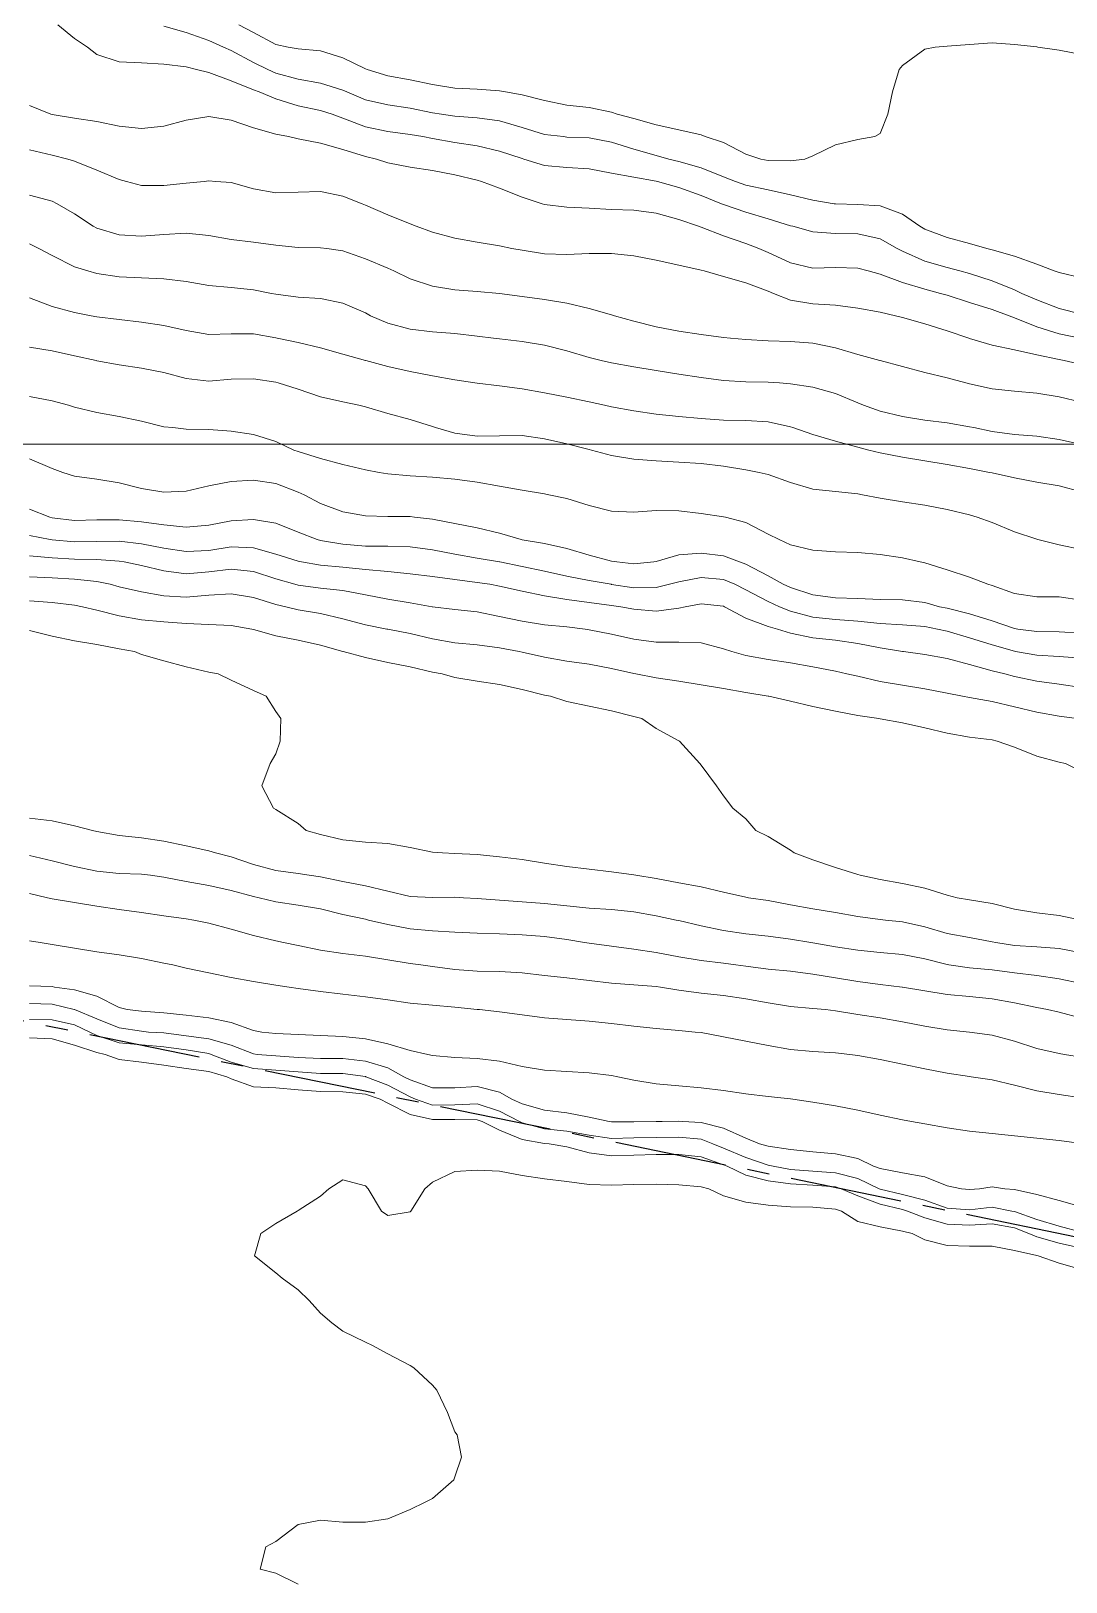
# Model space of a CAD drawing. Header units: centimetres. Extents: x 0 to 642158, y -847 to 649707.
# Drawn here: x 616915.28 to 616938.4, y 621661.96 to 621696.61 of the extents above; entities that cross this region are included whole.
import ezdxf

# ---------------------------------------------------------------- set-up
doc = ezdxf.new("R2010")
doc.units = ezdxf.units.CM
doc.header["$MEASUREMENT"] = 0
doc.linetypes.add('CENTERX2', pattern=[4, 2.5, -0.5, 0.5, -0.5])
doc.layers.add('MEV_grille', color=254, linetype='Continuous', lineweight=9)
doc.layers.add('WAL_topographie 0.5', color=253, linetype='Continuous', lineweight=20)
doc.layers.add('SPW_parcellaire cadastral', color=7, linetype='CENTERX2', lineweight=25, true_color=0xff0542)

# ---------------------------------------------------------------- blocks, each defined once
blk = doc.blocks.new('*U114')
at = {"layer": 'MEV_grille', "transparency": 33554687}
blk.add_lwpolyline([(-1338.461, 0), (1338.461, 0)], dxfattribs=at)
blk = doc.blocks.new('*U115')
at = {"layer": 'MEV_grille', "color": 0, "linetype": 'ByBlock', "lineweight": -2, "transparency": 16777216}
blk.add_blockref('*U114', (0, -700), dxfattribs=at)

msp = doc.modelspace()

# ---------------------------------------------------------------- linework, layer by layer
at = {"layer": 'SPW_parcellaire cadastral'}
msp.add_lwpolyline([(617026.55, 621695.517), (617027.04, 621693.245), (617027.56, 621690.821), (617028.977, 621680.686), (617026.486, 621672.168), (617025.539, 621667.29), (617024.22, 621660.497), (617023.1, 621654.723), (617022.671, 621652.516), (616942.551, 621668.867), (616865.054, 621684.753), (616865.536, 621687.229), (616848.273, 621706.653), (616845.324, 621709.799), (616838.782, 621716.903), (616836.133, 621714.753), (616828.226, 621727.97), (616809.227, 621732.234)], dxfattribs=at)
at = {"layer": 'WAL_topographie 0.5'}
for points in [[(616938.75, 621690.283), (616938.25, 621690.413), (616937.75, 621690.603), (616937.419, 621690.75), (616937.25, 621690.83), (616936.75, 621691.03), (616936.25, 621691.19), (616936.034, 621691.25), (616935.75, 621691.327), (616935.25, 621691.471), (616934.75, 621691.689), (616934.633, 621691.75), (616934.25, 621691.968), (616933.75, 621692.077), (616933.25, 621692.085), (616932.75, 621692.127), (616932.298, 621692.25), (616932.25, 621692.261), (616931.75, 621692.416), (616931.25, 621692.56), (616930.75, 621692.732), (616930.707, 621692.75), (616930.25, 621692.935), (616929.75, 621693.115), (616929.278, 621693.25), (616929.25, 621693.257), (616928.75, 621693.347), (616928.25, 621693.438), (616927.75, 621693.531), (616927.25, 621693.562), (616926.75, 621693.608), (616926.287, 621693.75), (616926.25, 621693.76), (616925.75, 621693.929), (616925.25, 621694.042), (616924.75, 621694.12), (616924.25, 621694.207), (616924.032, 621694.25), (616923.75, 621694.301), (616923.25, 621694.367), (616922.75, 621694.471), (616922.25, 621694.663), (616922.006, 621694.75), (616921.75, 621694.835), (616921.25, 621694.94), (616920.75, 621695.093), (616920.378, 621695.25), (616920.25, 621695.299), (616919.75, 621695.5), (616919.25, 621695.681), (616918.977, 621695.75), (616918.75, 621695.806), (616918.25, 621695.872), (616917.75, 621695.896), (616917.25, 621695.924), (616916.75, 621696.084), (616916.54, 621696.25), (616916.25, 621696.444), (616915.88, 621696.75)], [(616938.75, 621696.087), (616938.25, 621696.185), (616937.776, 621696.25), (616937.75, 621696.253), (616937.25, 621696.312), (616936.75, 621696.343), (616936.25, 621696.312), (616935.75, 621696.268), (616935.481, 621696.25), (616935.25, 621696.205), (616934.75, 621695.839), (616934.675, 621695.75), (616934.529, 621695.25), (616934.42, 621694.75), (616934.25, 621694.318), (616934.135, 621694.25), (616933.75, 621694.186), (616933.25, 621694.068), (616932.75, 621693.82), (616932.566, 621693.75), (616932.25, 621693.713), (616931.75, 621693.717), (616931.586, 621693.75), (616931.25, 621693.86), (616930.75, 621694.116), (616930.343, 621694.25), (616930.25, 621694.293), (616929.75, 621694.403), (616929.25, 621694.513), (616928.75, 621694.654), (616928.376, 621694.75), (616928.25, 621694.795), (616927.75, 621694.899), (616927.25, 621694.957), (616926.75, 621695.057), (616926.25, 621695.184), (616925.878, 621695.25), (616925.75, 621695.275), (616925.25, 621695.312), (616924.75, 621695.335), (616924.25, 621695.415), (616923.75, 621695.516), (616923.25, 621695.611), (616922.792, 621695.75), (616922.75, 621695.767), (616922.25, 621696.011), (616921.75, 621696.167), (616921.25, 621696.211), (616921.022, 621696.25), (616920.75, 621696.307), (616920.25, 621696.573), (616919.925, 621696.75)], [(616938.75, 621691.094), (616938.25, 621691.216), (616938.137, 621691.25), (616937.75, 621691.4), (616937.25, 621691.578), (616936.75, 621691.722), (616936.632, 621691.75), (616936.25, 621691.86), (616935.75, 621691.998), (616935.25, 621692.186), (616935.138, 621692.25), (616934.75, 621692.517), (616934.25, 621692.705), (616933.75, 621692.737), (616933.25, 621692.746), (616933.224, 621692.75), (616932.75, 621692.835), (616932.25, 621692.953), (616931.75, 621693.06), (616931.25, 621693.17), (616931.016, 621693.25), (616930.75, 621693.35), (616930.25, 621693.553), (616929.75, 621693.694), (616929.529, 621693.75), (616929.25, 621693.827), (616928.75, 621693.974), (616928.25, 621694.129), (616927.75, 621694.224), (616927.25, 621694.242), (616927.176, 621694.25), (616926.75, 621694.301), (616926.25, 621694.457), (616925.75, 621694.602), (616925.25, 621694.669), (616924.75, 621694.704), (616924.454, 621694.75), (616924.25, 621694.783), (616923.75, 621694.89), (616923.25, 621694.962), (616922.75, 621695.076), (616922.335, 621695.25), (616922.25, 621695.288), (616921.75, 621695.444), (616921.25, 621695.534), (616920.75, 621695.671), (616920.57, 621695.75), (616920.25, 621695.906), (616919.75, 621696.176), (616919.58, 621696.25), (616919.25, 621696.398), (616918.75, 621696.578), (616918.25, 621696.718)], [(616938.719, 621689.75), (616938.25, 621689.843), (616937.75, 621689.999), (616937.25, 621690.206), (616937.131, 621690.25), (616936.75, 621690.387), (616936.25, 621690.545), (616935.75, 621690.706), (616935.602, 621690.75), (616935.25, 621690.842), (616934.75, 621690.995), (616934.25, 621691.178), (616933.983, 621691.25), (616933.75, 621691.313), (616933.25, 621691.325), (616932.75, 621691.309), (616932.25, 621691.431), (616931.75, 621691.663), (616931.544, 621691.75), (616931.25, 621691.862), (616930.75, 621692.035), (616930.25, 621692.229), (616930.192, 621692.25), (616929.75, 621692.402), (616929.25, 621692.543), (616928.75, 621692.605), (616928.25, 621692.62), (616927.75, 621692.656), (616927.25, 621692.673), (616926.75, 621692.731), (616926.698, 621692.75), (616926.25, 621692.899), (616925.75, 621693.101), (616925.343, 621693.25), (616925.25, 621693.277), (616924.75, 621693.396), (616924.25, 621693.494), (616923.75, 621693.572), (616923.25, 621693.668), (616923, 621693.75), (616922.75, 621693.809), (616922.25, 621693.964), (616921.75, 621694.101), (616921.25, 621694.203), (616921.036, 621694.25), (616920.75, 621694.305), (616920.25, 621694.448), (616919.75, 621694.617), (616919.25, 621694.698), (616918.75, 621694.619), (616918.25, 621694.487), (616917.75, 621694.43), (616917.25, 621694.482), (616916.75, 621694.588), (616916.25, 621694.666), (616915.75, 621694.743), (616915.724, 621694.75), (616915.25, 621694.945)], [(616938.75, 621689.161), (616938.365, 621689.25), (616938.25, 621689.271), (616937.75, 621689.374), (616937.25, 621689.491), (616936.75, 621689.596), (616936.25, 621689.744), (616936.233, 621689.75), (616935.75, 621689.914), (616935.25, 621690.068), (616934.75, 621690.21), (616934.591, 621690.25), (616934.25, 621690.328), (616933.75, 621690.419), (616933.25, 621690.483), (616932.75, 621690.515), (616932.25, 621690.596), (616931.87, 621690.75), (616931.75, 621690.799), (616931.25, 621690.986), (616930.75, 621691.123), (616930.321, 621691.25), (616930.25, 621691.269), (616929.75, 621691.381), (616929.25, 621691.489), (616928.75, 621691.591), (616928.25, 621691.643), (616927.75, 621691.642), (616927.25, 621691.619), (616926.75, 621691.636), (616926.25, 621691.712), (616926.024, 621691.75), (616925.75, 621691.808), (616925.25, 621691.892), (616924.75, 621691.98), (616924.25, 621692.12), (616923.888, 621692.25), (616923.75, 621692.306), (616923.25, 621692.507), (616922.75, 621692.722), (616922.682, 621692.75), (616922.25, 621692.922), (616921.75, 621693.024), (616921.25, 621693.01), (616920.75, 621692.996), (616920.25, 621693.086), (616919.75, 621693.224), (616919.409, 621693.25), (616919.25, 621693.263), (616919.147, 621693.25), (616918.75, 621693.21), (616918.25, 621693.157), (616917.75, 621693.162), (616917.413, 621693.25), (616917.25, 621693.29), (616916.75, 621693.499), (616916.25, 621693.705), (616916.102, 621693.75), (616915.75, 621693.838), (616915.25, 621693.956)], [(616938.75, 621688.317), (616938.25, 621688.439), (616937.75, 621688.523), (616937.25, 621688.565), (616936.75, 621688.617), (616936.25, 621688.731), (616936.166, 621688.75), (616935.75, 621688.86), (616935.25, 621688.982), (616934.75, 621689.118), (616934.25, 621689.248), (616934.245, 621689.25), (616933.75, 621689.383), (616933.25, 621689.532), (616932.75, 621689.639), (616932.25, 621689.675), (616931.75, 621689.691), (616931.25, 621689.721), (616930.906, 621689.75), (616930.75, 621689.767), (616930.25, 621689.834), (616929.75, 621689.902), (616929.25, 621689.999), (616928.75, 621690.127), (616928.313, 621690.25), (616928.25, 621690.271), (616927.75, 621690.414), (616927.25, 621690.527), (616926.75, 621690.612), (616926.25, 621690.683), (616925.75, 621690.75), (616925.75, 621690.75), (616925.25, 621690.792), (616924.75, 621690.831), (616924.25, 621690.913), (616923.75, 621691.077), (616923.389, 621691.25), (616923.25, 621691.309), (616922.75, 621691.522), (616922.25, 621691.699), (616921.888, 621691.75), (616921.75, 621691.77), (616921.25, 621691.773), (616920.75, 621691.823), (616920.25, 621691.896), (616919.75, 621691.955), (616919.25, 621692.04), (616918.75, 621692.093), (616918.25, 621692.067), (616917.75, 621692.029), (616917.25, 621692.055), (616916.75, 621692.208), (616916.671, 621692.25), (616916.25, 621692.525), (616915.864, 621692.75), (616915.75, 621692.806), (616915.25, 621692.945)], [(616938.75, 621687.377), (616938.25, 621687.488), (616937.75, 621687.558), (616937.25, 621687.598), (616936.75, 621687.662), (616936.342, 621687.75), (616936.25, 621687.77), (616935.75, 621687.857), (616935.25, 621687.916), (616934.75, 621687.996), (616934.25, 621688.116), (616933.878, 621688.25), (616933.75, 621688.301), (616933.25, 621688.509), (616932.75, 621688.652), (616932.25, 621688.731), (616932, 621688.75), (616931.75, 621688.768), (616931.25, 621688.775), (616930.75, 621688.801), (616930.25, 621688.868), (616929.75, 621688.947), (616929.25, 621689.026), (616928.75, 621689.111), (616928.25, 621689.198), (616928.021, 621689.25), (616927.75, 621689.318), (616927.25, 621689.465), (616926.75, 621689.589), (616926.25, 621689.672), (616925.75, 621689.733), (616925.615, 621689.75), (616925.25, 621689.794), (616924.75, 621689.85), (616924.25, 621689.889), (616923.75, 621689.947), (616923.25, 621690.083), (616922.865, 621690.25), (616922.75, 621690.311), (616922.25, 621690.533), (616921.75, 621690.634), (616921.25, 621690.664), (616920.75, 621690.732), (616920.654, 621690.75), (616920.25, 621690.831), (616919.75, 621690.877), (616919.25, 621690.923), (616918.75, 621691.012), (616918.25, 621691.075), (616917.75, 621691.098), (616917.25, 621691.121), (616916.75, 621691.195), (616916.55, 621691.25), (616916.25, 621691.342), (616915.75, 621691.593), (616915.454, 621691.75), (616915.25, 621691.855)], [(616938.75, 621686.319), (616938.25, 621686.449), (616937.75, 621686.533), (616937.25, 621686.632), (616936.75, 621686.738), (616936.692, 621686.75), (616936.25, 621686.836), (616935.75, 621686.925), (616935.25, 621687.007), (616934.75, 621687.09), (616934.25, 621687.189), (616933.998, 621687.25), (616933.75, 621687.312), (616933.25, 621687.448), (616932.75, 621687.595), (616932.301, 621687.75), (616932.25, 621687.766), (616931.75, 621687.883), (616931.25, 621687.911), (616930.75, 621687.917), (616930.25, 621687.953), (616929.75, 621687.996), (616929.25, 621688.05), (616928.75, 621688.123), (616928.25, 621688.214), (616928.096, 621688.25), (616927.75, 621688.327), (616927.25, 621688.434), (616926.75, 621688.53), (616926.25, 621688.617), (616925.75, 621688.686), (616925.25, 621688.741), (616925.194, 621688.75), (616924.75, 621688.816), (616924.25, 621688.911), (616923.75, 621689.003), (616923.25, 621689.119), (616922.759, 621689.25), (616922.75, 621689.253), (616922.25, 621689.393), (616921.75, 621689.533), (616921.25, 621689.651), (616920.78, 621689.75), (616920.75, 621689.756), (616920.25, 621689.843), (616919.75, 621689.842), (616919.25, 621689.827), (616918.75, 621689.921), (616918.25, 621690.032), (616917.75, 621690.103), (616917.25, 621690.163), (616916.75, 621690.227), (616916.627, 621690.25), (616916.25, 621690.321), (616915.75, 621690.456), (616915.25, 621690.65)], [(616938.75, 621685.026), (616938.25, 621685.133), (616937.775, 621685.25), (616937.75, 621685.257), (616937.25, 621685.424), (616936.75, 621685.628), (616936.417, 621685.75), (616936.25, 621685.801), (616935.75, 621685.923), (616935.25, 621686.021), (616934.75, 621686.094), (616934.25, 621686.174), (616933.853, 621686.25), (616933.75, 621686.268), (616933.25, 621686.32), (616932.75, 621686.376), (616932.25, 621686.525), (616931.75, 621686.706), (616931.547, 621686.75), (616931.25, 621686.808), (616930.75, 621686.889), (616930.25, 621686.948), (616929.75, 621686.979), (616929.25, 621687.01), (616928.75, 621687.047), (616928.25, 621687.129), (616927.804, 621687.25), (616927.75, 621687.264), (616927.25, 621687.385), (616926.75, 621687.503), (616926.25, 621687.577), (616925.75, 621687.568), (616925.25, 621687.559), (616924.75, 621687.623), (616924.317, 621687.75), (616924.25, 621687.772), (616923.75, 621687.929), (616923.25, 621688.067), (616922.75, 621688.212), (616922.601, 621688.25), (616922.25, 621688.324), (616921.75, 621688.441), (616921.25, 621688.607), (616920.802, 621688.75), (616920.75, 621688.764), (616920.25, 621688.839), (616919.75, 621688.832), (616919.25, 621688.789), (616918.75, 621688.846), (616918.25, 621688.979), (616917.75, 621689.076), (616917.25, 621689.154), (616916.75, 621689.246), (616916.733, 621689.25), (616916.25, 621689.355), (616915.75, 621689.464), (616915.25, 621689.547)], [(616938.75, 621683.893), (616938.25, 621683.968), (616937.75, 621683.972), (616937.25, 621684.048), (616936.75, 621684.222), (616936.654, 621684.25), (616936.25, 621684.407), (616935.75, 621684.574), (616935.25, 621684.729), (616935.147, 621684.75), (616934.75, 621684.843), (616934.25, 621684.917), (616933.75, 621684.962), (616933.25, 621684.979), (616932.75, 621685.014), (616932.25, 621685.132), (616931.997, 621685.25), (616931.75, 621685.37), (616931.25, 621685.629), (616930.795, 621685.75), (616930.75, 621685.761), (616930.25, 621685.833), (616929.75, 621685.893), (616929.25, 621685.898), (616928.75, 621685.864), (616928.25, 621685.887), (616927.75, 621686.014), (616927.25, 621686.166), (616926.851, 621686.25), (616926.75, 621686.271), (616926.25, 621686.352), (616925.75, 621686.446), (616925.25, 621686.53), (616924.75, 621686.602), (616924.25, 621686.643), (616923.75, 621686.671), (616923.25, 621686.721), (616923.055, 621686.75), (616922.75, 621686.809), (616922.25, 621686.93), (616921.75, 621687.058), (616921.25, 621687.214), (616921.15, 621687.25), (616920.75, 621687.442), (616920.25, 621687.594), (616919.75, 621687.67), (616919.25, 621687.705), (616918.75, 621687.719), (616918.45, 621687.75), (616918.25, 621687.77), (616917.75, 621687.893), (616917.25, 621688.002), (616916.75, 621688.085), (616916.25, 621688.206), (616916.114, 621688.25), (616915.75, 621688.35), (616915.25, 621688.449)], [(616938.75, 621683.158), (616938.25, 621683.192), (616937.75, 621683.197), (616937.324, 621683.25), (616937.25, 621683.262), (616936.75, 621683.438), (616936.25, 621683.593), (616935.75, 621683.714), (616935.58, 621683.75), (616935.25, 621683.844), (616934.75, 621683.901), (616934.25, 621683.911), (616933.75, 621683.932), (616933.25, 621683.946), (616932.75, 621684.015), (616932.25, 621684.178), (616932.087, 621684.25), (616931.75, 621684.44), (616931.25, 621684.704), (616931.11, 621684.75), (616930.75, 621684.889), (616930.25, 621684.947), (616929.75, 621684.907), (616929.25, 621684.759), (616929.196, 621684.75), (616928.75, 621684.71), (616928.368, 621684.75), (616928.25, 621684.77), (616927.75, 621684.899), (616927.25, 621685.049), (616926.75, 621685.165), (616926.25, 621685.247), (616926.234, 621685.25), (616925.75, 621685.391), (616925.25, 621685.512), (616924.75, 621685.612), (616924.25, 621685.706), (616923.845, 621685.75), (616923.75, 621685.762), (616923.25, 621685.767), (616922.75, 621685.778), (616922.25, 621685.871), (616921.75, 621686.053), (616921.381, 621686.25), (616921.25, 621686.31), (616920.75, 621686.503), (616920.25, 621686.576), (616919.75, 621686.548), (616919.25, 621686.452), (616918.75, 621686.334), (616918.25, 621686.309), (616917.75, 621686.392), (616917.25, 621686.516), (616916.75, 621686.596), (616916.25, 621686.669), (616915.994, 621686.75), (616915.75, 621686.837), (616915.25, 621687.056)], [(616938.75, 621682.6), (616938.25, 621682.64), (616937.75, 621682.669), (616937.274, 621682.75), (616937.25, 621682.754), (616936.75, 621682.895), (616936.25, 621683.054), (616935.75, 621683.203), (616935.531, 621683.25), (616935.25, 621683.305), (616934.75, 621683.344), (616934.25, 621683.376), (616933.75, 621683.429), (616933.25, 621683.465), (616932.75, 621683.513), (616932.25, 621683.648), (616932.004, 621683.75), (616931.75, 621683.868), (616931.25, 621684.13), (616931.004, 621684.25), (616930.75, 621684.357), (616930.25, 621684.403), (616929.75, 621684.306), (616929.541, 621684.25), (616929.25, 621684.179), (616928.75, 621684.172), (616928.25, 621684.249), (616928.243, 621684.25), (616927.75, 621684.336), (616927.25, 621684.43), (616926.75, 621684.544), (616926.25, 621684.651), (616925.753, 621684.75), (616925.75, 621684.751), (616925.25, 621684.832), (616924.75, 621684.921), (616924.25, 621685.02), (616923.75, 621685.087), (616923.25, 621685.1), (616922.75, 621685.106), (616922.25, 621685.148), (616921.75, 621685.229), (616921.671, 621685.25), (616921.25, 621685.414), (616920.75, 621685.616), (616920.25, 621685.7), (616919.75, 621685.672), (616919.25, 621685.569), (616918.75, 621685.526), (616918.25, 621685.581), (616917.75, 621685.643), (616917.25, 621685.69), (616916.75, 621685.687), (616916.25, 621685.674), (616915.75, 621685.738), (616915.698, 621685.75), (616915.25, 621685.928)], [(616938.75, 621681.947), (616938.25, 621682.018), (616937.75, 621682.086), (616937.25, 621682.191), (616937.035, 621682.25), (616936.75, 621682.32), (616936.25, 621682.456), (616935.75, 621682.59), (616935.25, 621682.682), (616934.771, 621682.75), (616934.75, 621682.752), (616934.25, 621682.832), (616933.75, 621682.93), (616933.25, 621683.003), (616932.75, 621683.057), (616932.25, 621683.161), (616931.961, 621683.25), (616931.75, 621683.311), (616931.25, 621683.495), (616930.775, 621683.75), (616930.75, 621683.761), (616930.25, 621683.816), (616929.893, 621683.75), (616929.75, 621683.72), (616929.25, 621683.652), (616928.75, 621683.695), (616928.46, 621683.75), (616928.25, 621683.78), (616927.75, 621683.847), (616927.25, 621683.913), (616926.75, 621683.995), (616926.25, 621684.098), (616925.75, 621684.211), (616925.532, 621684.25), (616925.25, 621684.291), (616924.75, 621684.357), (616924.25, 621684.425), (616923.75, 621684.488), (616923.25, 621684.538), (616922.75, 621684.581), (616922.25, 621684.632), (616921.75, 621684.68), (616921.32, 621684.75), (616921.25, 621684.764), (616920.75, 621684.927), (616920.25, 621685.068), (616919.75, 621685.091), (616919.25, 621685.009), (616918.75, 621684.981), (616918.25, 621685.061), (616917.75, 621685.152), (616917.25, 621685.211), (616916.75, 621685.209), (616916.25, 621685.197), (616915.75, 621685.243), (616915.708, 621685.25), (616915.25, 621685.342)], [(616938.642, 621681.25), (616938.25, 621681.306), (616937.75, 621681.398), (616937.25, 621681.514), (616936.75, 621681.63), (616936.25, 621681.719), (616936.093, 621681.75), (616935.75, 621681.818), (616935.25, 621681.917), (616934.75, 621681.996), (616934.25, 621682.083), (616933.75, 621682.195), (616933.507, 621682.25), (616933.25, 621682.309), (616932.75, 621682.406), (616932.25, 621682.494), (616931.75, 621682.571), (616931.25, 621682.662), (616930.937, 621682.75), (616930.75, 621682.811), (616930.25, 621682.944), (616929.75, 621682.961), (616929.25, 621682.961), (616928.75, 621683.026), (616928.25, 621683.138), (616927.75, 621683.237), (616927.657, 621683.25), (616927.25, 621683.297), (616926.75, 621683.348), (616926.25, 621683.424), (616925.75, 621683.535), (616925.25, 621683.636), (616924.75, 621683.691), (616924.25, 621683.748), (616924.24, 621683.75), (616923.75, 621683.833), (616923.25, 621683.921), (616922.75, 621684.013), (616922.25, 621684.111), (616921.75, 621684.168), (616921.25, 621684.228), (616921.172, 621684.25), (616920.75, 621684.371), (616920.25, 621684.533), (616919.75, 621684.588), (616919.25, 621684.526), (616918.75, 621684.484), (616918.25, 621684.551), (616917.75, 621684.669), (616917.358, 621684.75), (616917.25, 621684.767), (616916.75, 621684.803), (616916.25, 621684.81), (616915.75, 621684.841), (616915.25, 621684.89)], [(616938.75, 621680.068), (616938.389, 621680.25), (616938.25, 621680.277), (616937.75, 621680.414), (616937.25, 621680.609), (616936.867, 621680.75), (616936.75, 621680.773), (616936.25, 621680.834), (616935.75, 621680.922), (616935.25, 621681.048), (616934.75, 621681.157), (616934.25, 621681.243), (616934.219, 621681.25), (616933.75, 621681.318), (616933.25, 621681.417), (616932.75, 621681.523), (616932.25, 621681.643), (616931.761, 621681.75), (616931.75, 621681.752), (616931.25, 621681.83), (616930.75, 621681.92), (616930.25, 621682.007), (616929.75, 621682.086), (616929.25, 621682.162), (616928.793, 621682.25), (616928.75, 621682.257), (616928.25, 621682.371), (616927.75, 621682.467), (616927.25, 621682.537), (616926.75, 621682.625), (616926.25, 621682.737), (616926.188, 621682.75), (616925.75, 621682.835), (616925.25, 621682.901), (616924.75, 621682.943), (616924.25, 621683.033), (616923.75, 621683.151), (616923.25, 621683.246), (616923.229, 621683.25), (616922.75, 621683.346), (616922.25, 621683.48), (616921.75, 621683.6), (616921.25, 621683.682), (616920.973, 621683.75), (616920.75, 621683.801), (616920.25, 621683.955), (616919.75, 621684.038), (616919.25, 621684.005), (616918.75, 621683.963), (616918.25, 621683.995), (616917.75, 621684.079), (616917.25, 621684.195), (616917.049, 621684.25), (616916.75, 621684.312), (616916.25, 621684.366), (616915.75, 621684.395), (616915.25, 621684.42)], [(616938.744, 621676.75), (616938.25, 621676.856), (616937.75, 621676.912), (616937.25, 621676.991), (616936.75, 621677.12), (616936.25, 621677.2), (616935.968, 621677.25), (616935.75, 621677.305), (616935.25, 621677.463), (616934.75, 621677.567), (616934.25, 621677.658), (616933.802, 621677.75), (616933.75, 621677.769), (616933.25, 621677.927), (616932.75, 621678.096), (616932.332, 621678.25), (616932.25, 621678.314), (616931.75, 621678.617), (616931.475, 621678.75), (616931.25, 621679.01), (616930.959, 621679.25), (616930.75, 621679.523), (616930.597, 621679.75), (616930.25, 621680.209), (616930.224, 621680.25), (616929.766, 621680.75), (616929.75, 621680.756), (616929.25, 621681.033), (616928.928, 621681.25), (616928.75, 621681.3), (616928.25, 621681.426), (616927.75, 621681.528), (616927.25, 621681.63), (616926.883, 621681.75), (616926.75, 621681.774), (616926.25, 621681.898), (616925.75, 621682.012), (616925.25, 621682.086), (616924.75, 621682.169), (616924.463, 621682.25), (616924.25, 621682.291), (616923.75, 621682.404), (616923.25, 621682.505), (616922.75, 621682.612), (616922.254, 621682.75), (616922.25, 621682.751), (616921.75, 621682.888), (616921.25, 621683.001), (616920.75, 621683.103), (616920.25, 621683.243), (616920.216, 621683.25), (616919.75, 621683.33), (616919.25, 621683.354), (616918.75, 621683.375), (616918.25, 621683.41), (616917.75, 621683.459), (616917.25, 621683.549), (616916.75, 621683.676), (616916.428, 621683.75), (616916.25, 621683.787), (616915.75, 621683.846), (616915.25, 621683.885)], [(616938.75, 621676.018), (616938.25, 621676.115), (616937.75, 621676.156), (616937.25, 621676.182), (616936.834, 621676.25), (616936.75, 621676.267), (616936.25, 621676.359), (616935.75, 621676.454), (616935.25, 621676.601), (616934.75, 621676.711), (616934.373, 621676.75), (616934.25, 621676.764), (616933.75, 621676.831), (616933.25, 621676.919), (616932.75, 621677.001), (616932.25, 621677.093), (616931.75, 621677.184), (616931.312, 621677.25), (616931.25, 621677.262), (616930.75, 621677.372), (616930.25, 621677.49), (616929.75, 621677.582), (616929.25, 621677.676), (616928.795, 621677.75), (616928.75, 621677.76), (616928.25, 621677.831), (616927.75, 621677.887), (616927.25, 621677.944), (616926.75, 621678.025), (616926.25, 621678.104), (616925.75, 621678.163), (616925.25, 621678.215), (616924.75, 621678.236), (616924.472, 621678.25), (616924.25, 621678.268), (616923.75, 621678.372), (616923.25, 621678.457), (616922.75, 621678.488), (616922.25, 621678.545), (616921.75, 621678.664), (616921.431, 621678.75), (616921.25, 621678.91), (616920.75, 621679.223), (616920.694, 621679.25), (616920.438, 621679.75), (616920.625, 621680.25), (616920.75, 621680.464), (616920.843, 621680.75), (616920.861, 621681.25), (616920.75, 621681.411), (616920.536, 621681.75), (616920.25, 621681.876), (616919.75, 621682.111), (616919.463, 621682.25), (616919.25, 621682.29), (616918.75, 621682.408), (616918.25, 621682.539), (616917.75, 621682.68), (616917.593, 621682.75), (616917.25, 621682.812), (616916.75, 621682.903), (616916.25, 621682.988), (616915.75, 621683.09), (616915.25, 621683.215)], [(616938.75, 621675.337), (616938.25, 621675.436), (616937.75, 621675.513), (616937.25, 621675.57), (616936.75, 621675.637), (616936.25, 621675.686), (616935.784, 621675.75), (616935.75, 621675.755), (616935.25, 621675.882), (616934.75, 621675.981), (616934.25, 621676.025), (616933.75, 621676.075), (616933.25, 621676.156), (616932.75, 621676.242), (616932.702, 621676.25), (616932.25, 621676.327), (616931.75, 621676.389), (616931.25, 621676.443), (616930.75, 621676.518), (616930.25, 621676.618), (616929.75, 621676.737), (616929.692, 621676.75), (616929.25, 621676.844), (616928.75, 621676.934), (616928.25, 621676.986), (616927.75, 621677.017), (616927.25, 621677.066), (616926.75, 621677.121), (616926.25, 621677.159), (616925.75, 621677.194), (616925.25, 621677.234), (616924.946, 621677.25), (616924.75, 621677.262), (616924.25, 621677.255), (616923.75, 621677.276), (616923.25, 621677.393), (616922.75, 621677.514), (616922.25, 621677.614), (616921.75, 621677.713), (616921.491, 621677.75), (616921.25, 621677.79), (616920.75, 621677.86), (616920.25, 621677.994), (616919.75, 621678.16), (616919.404, 621678.25), (616919.25, 621678.298), (616918.75, 621678.408), (616918.25, 621678.514), (616917.75, 621678.586), (616917.25, 621678.638), (616916.75, 621678.728), (616916.651, 621678.75), (616916.25, 621678.858), (616915.75, 621678.964), (616915.25, 621679.028)], [(616938.75, 621674.559), (616938.25, 621674.694), (616937.992, 621674.75), (616937.75, 621674.795), (616937.25, 621674.901), (616936.75, 621674.991), (616936.25, 621675.04), (616935.75, 621675.087), (616935.25, 621675.167), (616934.75, 621675.249), (616934.743, 621675.25), (616934.25, 621675.312), (616933.75, 621675.379), (616933.25, 621675.461), (616932.75, 621675.54), (616932.25, 621675.606), (616931.75, 621675.654), (616931.25, 621675.717), (616931.024, 621675.75), (616930.75, 621675.79), (616930.25, 621675.847), (616929.75, 621675.931), (616929.25, 621676.025), (616928.75, 621676.1), (616928.25, 621676.167), (616927.75, 621676.233), (616927.646, 621676.25), (616927.25, 621676.313), (616926.75, 621676.384), (616926.25, 621676.423), (616925.75, 621676.446), (616925.25, 621676.46), (616924.75, 621676.478), (616924.25, 621676.51), (616923.75, 621676.557), (616923.25, 621676.651), (616922.823, 621676.75), (616922.75, 621676.767), (616922.25, 621676.876), (616921.75, 621676.998), (616921.25, 621677.084), (616920.75, 621677.155), (616920.376, 621677.25), (616920.25, 621677.277), (616919.75, 621677.411), (616919.25, 621677.522), (616918.75, 621677.609), (616918.25, 621677.71), (616917.951, 621677.75), (616917.75, 621677.776), (616917.25, 621677.787), (616916.75, 621677.84), (616916.25, 621677.95), (616915.75, 621678.075), (616915.25, 621678.192)], [(616938.75, 621673.688), (616938.372, 621673.75), (616938.25, 621673.772), (616937.75, 621673.88), (616937.25, 621674.044), (616936.75, 621674.182), (616936.25, 621674.25), (616936.25, 621674.25), (616935.75, 621674.302), (616935.25, 621674.379), (616934.75, 621674.476), (616934.25, 621674.567), (616933.75, 621674.643), (616933.25, 621674.726), (616933.03, 621674.75), (616932.75, 621674.778), (616932.25, 621674.817), (616931.75, 621674.9), (616931.25, 621674.992), (616930.75, 621675.062), (616930.25, 621675.114), (616929.75, 621675.184), (616929.344, 621675.25), (616929.25, 621675.264), (616928.75, 621675.302), (616928.25, 621675.338), (616927.75, 621675.401), (616927.25, 621675.46), (616926.75, 621675.511), (616926.25, 621675.568), (616925.75, 621675.6), (616925.25, 621675.612), (616924.75, 621675.647), (616924.25, 621675.714), (616923.989, 621675.75), (616923.75, 621675.783), (616923.25, 621675.859), (616922.75, 621675.943), (616922.25, 621676.005), (616921.75, 621676.081), (616921.25, 621676.18), (616920.918, 621676.25), (616920.75, 621676.285), (616920.25, 621676.409), (616919.75, 621676.548), (616919.25, 621676.68), (616918.915, 621676.75), (616918.75, 621676.78), (616918.25, 621676.847), (616917.75, 621676.923), (616917.25, 621676.99), (616916.75, 621677.06), (616916.25, 621677.142), (616915.75, 621677.225), (616915.648, 621677.25), (616915.25, 621677.346)], [(616938.75, 621672.782), (616938.25, 621672.852), (616937.75, 621672.933), (616937.25, 621673.064), (616936.75, 621673.183), (616936.287, 621673.25), (616936.25, 621673.255), (616935.75, 621673.332), (616935.25, 621673.426), (616934.75, 621673.528), (616934.25, 621673.638), (616933.75, 621673.728), (616933.571, 621673.75), (616933.25, 621673.784), (616932.75, 621673.818), (616932.25, 621673.857), (616931.75, 621673.946), (616931.25, 621674.048), (616930.75, 621674.145), (616930.25, 621674.236), (616930.115, 621674.25), (616929.75, 621674.284), (616929.25, 621674.326), (616928.75, 621674.382), (616928.25, 621674.441), (616927.75, 621674.493), (616927.25, 621674.528), (616926.75, 621674.57), (616926.25, 621674.637), (616925.75, 621674.7), (616925.297, 621674.75), (616925.25, 621674.754), (616924.75, 621674.807), (616924.25, 621674.848), (616923.75, 621674.894), (616923.25, 621674.968), (616922.75, 621675.037), (616922.25, 621675.093), (616921.75, 621675.158), (616921.25, 621675.22), (616921.05, 621675.25), (616920.75, 621675.296), (616920.25, 621675.375), (616919.75, 621675.464), (616919.25, 621675.572), (616918.75, 621675.678), (616918.446, 621675.75), (616918.25, 621675.791), (616917.75, 621675.891), (616917.25, 621675.976), (616916.75, 621676.044), (616916.25, 621676.119), (616915.75, 621676.206), (616915.486, 621676.25), (616915.25, 621676.287)], [(616938.75, 621671.757), (616938.25, 621671.824), (616937.75, 621671.875), (616937.25, 621671.933), (616936.75, 621671.986), (616936.25, 621672.034), (616935.75, 621672.111), (616935.25, 621672.196), (616934.95, 621672.25), (616934.75, 621672.285), (616934.25, 621672.391), (616933.75, 621672.507), (616933.25, 621672.604), (616932.75, 621672.683), (616932.298, 621672.75), (616932.25, 621672.756), (616931.75, 621672.808), (616931.25, 621672.869), (616930.75, 621672.94), (616930.25, 621673.002), (616929.75, 621673.05), (616929.25, 621673.095), (616928.75, 621673.174), (616928.388, 621673.25), (616928.25, 621673.276), (616927.75, 621673.341), (616927.25, 621673.371), (616926.75, 621673.399), (616926.25, 621673.481), (616925.75, 621673.601), (616925.25, 621673.66), (616924.75, 621673.682), (616924.25, 621673.728), (616924.146, 621673.75), (616923.75, 621673.834), (616923.25, 621673.986), (616922.75, 621674.094), (616922.25, 621674.151), (616921.75, 621674.173), (616921.25, 621674.192), (616920.75, 621674.22), (616920.435, 621674.25), (616920.25, 621674.286), (616919.75, 621674.461), (616919.25, 621674.567), (616918.75, 621674.627), (616918.25, 621674.681), (616917.75, 621674.715), (616917.432, 621674.75), (616917.25, 621674.799), (616916.75, 621675.048), (616916.25, 621675.192), (616915.806, 621675.25), (616915.75, 621675.263), (616915.25, 621675.282)], [(616938.75, 621670.345), (616938.25, 621670.489), (616937.75, 621670.623), (616937.25, 621670.735), (616937.039, 621670.75), (616936.75, 621670.789), (616936.47, 621670.75), (616936.25, 621670.735), (616936.069, 621670.75), (616935.75, 621670.814), (616935.25, 621671.017), (616934.75, 621671.102), (616934.25, 621671.204), (616934.106, 621671.25), (616933.75, 621671.421), (616933.25, 621671.528), (616932.75, 621671.57), (616932.25, 621671.622), (616931.75, 621671.7), (616931.556, 621671.75), (616931.25, 621671.88), (616930.75, 621672.103), (616930.25, 621672.226), (616929.837, 621672.25), (616929.75, 621672.259), (616929.383, 621672.25), (616929.25, 621672.248), (616928.75, 621672.242), (616928.25, 621672.243), (616928.195, 621672.25), (616927.75, 621672.346), (616927.25, 621672.446), (616926.75, 621672.503), (616926.25, 621672.643), (616926.023, 621672.75), (616925.75, 621672.907), (616925.25, 621673.036), (616924.75, 621673.004), (616924.25, 621673.002), (616923.75, 621673.181), (616923.61, 621673.25), (616923.25, 621673.448), (616922.75, 621673.598), (616922.25, 621673.657), (616921.75, 621673.66), (616921.25, 621673.683), (616920.75, 621673.715), (616920.331, 621673.75), (616920.25, 621673.761), (616919.75, 621673.957), (616919.25, 621674.1), (616918.75, 621674.168), (616918.25, 621674.228), (616917.907, 621674.25), (616917.75, 621674.265), (616917.25, 621674.342), (616916.75, 621674.544), (616916.25, 621674.749), (616916.244, 621674.75), (616915.75, 621674.874), (616915.25, 621674.885)], [(616938.75, 621669.776), (616938.25, 621669.914), (616937.75, 621670.061), (616937.25, 621670.24), (616937.191, 621670.25), (616936.75, 621670.339), (616936.25, 621670.274), (616935.75, 621670.317), (616935.25, 621670.493), (616934.75, 621670.617), (616934.25, 621670.742), (616934.232, 621670.75), (616933.75, 621670.978), (616933.25, 621671.102), (616932.75, 621671.138), (616932.25, 621671.179), (616931.858, 621671.25), (616931.75, 621671.276), (616931.25, 621671.444), (616930.75, 621671.658), (616930.514, 621671.75), (616930.25, 621671.853), (616929.75, 621671.901), (616929.25, 621671.896), (616928.75, 621671.883), (616928.25, 621671.869), (616927.75, 621671.943), (616927.25, 621672.038), (616926.75, 621672.089), (616926.25, 621672.22), (616926.191, 621672.25), (616925.75, 621672.484), (616925.25, 621672.642), (616924.75, 621672.62), (616924.25, 621672.614), (616923.867, 621672.75), (616923.75, 621672.8), (616923.25, 621673.059), (616922.76, 621673.25), (616922.75, 621673.254), (616922.25, 621673.324), (616921.75, 621673.326), (616921.25, 621673.362), (616920.75, 621673.401), (616920.25, 621673.432), (616919.75, 621673.579), (616919.307, 621673.75), (616919.25, 621673.771), (616918.75, 621673.852), (616918.25, 621673.919), (616917.75, 621673.961), (616917.25, 621674.007), (616916.75, 621674.169), (616916.592, 621674.25), (616916.25, 621674.407), (616915.75, 621674.519), (616915.25, 621674.53)], [(616938.75, 621669.42), (616938.25, 621669.53), (616937.75, 621669.672), (616937.573, 621669.75), (616937.25, 621669.875), (616936.75, 621669.967), (616936.25, 621669.937), (616935.75, 621669.96), (616935.25, 621670.096), (616934.859, 621670.25), (616934.75, 621670.285), (616934.25, 621670.406), (616933.75, 621670.592), (616933.38, 621670.75), (616933.25, 621670.79), (616932.75, 621670.831), (616932.25, 621670.859), (616931.75, 621670.927), (616931.25, 621671.051), (616930.83, 621671.25), (616930.75, 621671.285), (616930.25, 621671.458), (616929.75, 621671.515), (616929.25, 621671.514), (616928.75, 621671.501), (616928.25, 621671.483), (616927.75, 621671.549), (616927.25, 621671.686), (616926.859, 621671.75), (616926.75, 621671.761), (616926.25, 621671.852), (616925.75, 621672.057), (616925.358, 621672.25), (616925.25, 621672.288), (616924.75, 621672.298), (616924.25, 621672.295), (616923.75, 621672.404), (616923.25, 621672.664), (616923.082, 621672.75), (616922.75, 621672.858), (616922.25, 621672.913), (616921.75, 621672.92), (616921.25, 621672.961), (616920.75, 621673.004), (616920.25, 621673.027), (616919.75, 621673.202), (616919.658, 621673.25), (616919.25, 621673.371), (616918.75, 621673.436), (616918.25, 621673.506), (616917.75, 621673.576), (616917.25, 621673.638), (616916.938, 621673.75), (616916.75, 621673.789), (616916.25, 621673.956), (616915.75, 621674.095), (616915.25, 621674.118)], [(616938.75, 621668.947), (616938.25, 621669.086), (616937.781, 621669.25), (616937.75, 621669.256), (616937.25, 621669.371), (616936.75, 621669.469), (616936.25, 621669.463), (616935.75, 621669.481), (616935.25, 621669.604), (616934.963, 621669.75), (616934.75, 621669.803), (616934.25, 621669.895), (616933.75, 621670.018), (616933.391, 621670.25), (616933.25, 621670.292), (616932.75, 621670.337), (616932.25, 621670.345), (616931.75, 621670.381), (616931.25, 621670.448), (616930.75, 621670.593), (616930.422, 621670.75), (616930.25, 621670.788), (616929.75, 621670.838), (616929.25, 621670.851), (616928.75, 621670.846), (616928.25, 621670.829), (616927.75, 621670.842), (616927.25, 621670.909), (616926.75, 621670.973), (616926.25, 621671.045), (616925.75, 621671.142), (616925.25, 621671.16), (616924.75, 621671.131), (616924.25, 621670.897), (616924.08, 621670.75), (616923.769, 621670.25), (616923.75, 621670.232), (616923.25, 621670.153), (616923.114, 621670.25), (616922.814, 621670.75), (616922.75, 621670.816), (616922.25, 621670.948), (616921.935, 621670.75), (616921.75, 621670.583), (616921.25, 621670.263), (616921.226, 621670.25), (616920.75, 621669.972), (616920.417, 621669.75), (616920.272, 621669.25), (616920.75, 621668.871), (616920.89, 621668.75), (616921.25, 621668.493), (616921.493, 621668.25), (616921.75, 621667.969), (616922, 621667.75), (616922.25, 621667.571), (616922.75, 621667.325), (616922.908, 621667.25), (616923.25, 621667.059), (616923.75, 621666.803), (616923.83, 621666.75), (616924.25, 621666.361), (616924.344, 621666.25), (616924.583, 621665.75), (616924.75, 621665.321), (616924.8, 621665.25), (616924.896, 621664.75), (616924.75, 621664.313), (616924.726, 621664.25), (616924.25, 621663.833), (616924.083, 621663.75), (616923.75, 621663.583), (616923.25, 621663.379), (616922.75, 621663.303), (616922.25, 621663.304), (616921.75, 621663.348), (616921.25, 621663.25), (616921.25, 621663.25), (616920.75, 621662.868), (616920.528, 621662.75), (616920.4, 621662.25), (616920.75, 621662.163), (616921.25, 621661.913)]]:
    msp.add_lwpolyline(points, dxfattribs=at)

# ---------------------------------------------------------------- block references
at = {"layer": 'MEV_grille', "transparency": 33554687}
msp.add_blockref('*U115', (616669.481, 622387.381), dxfattribs=at)

doc.saveas('drawing.dxf')
